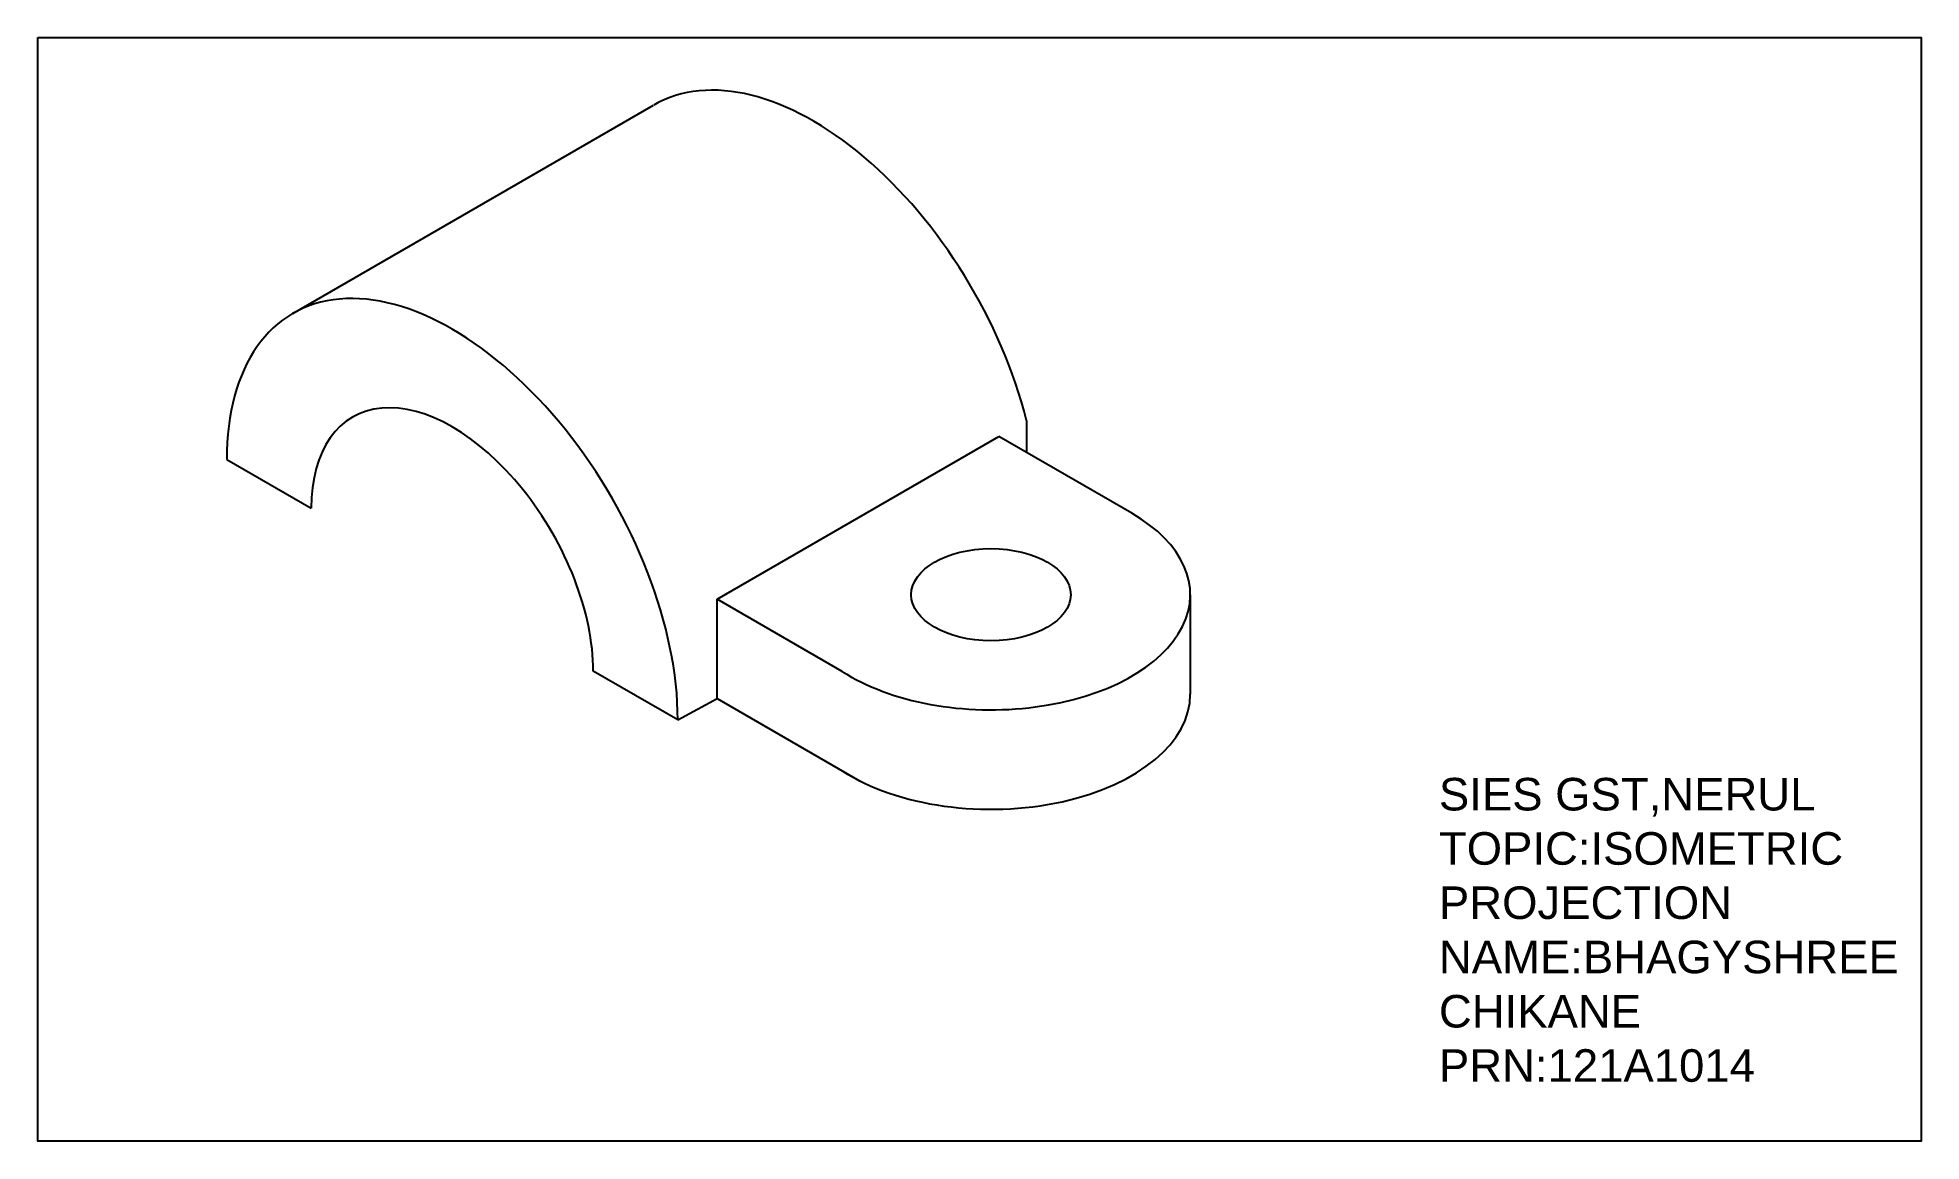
# Model space of a CAD drawing. Header units: millimetres. Extents: x -29 to 260, y -105 to 65.
import ezdxf

# ---------------------------------------------------------------- set-up
doc = ezdxf.new("R2010")
doc.units = ezdxf.units.MM
doc.styles.get("Standard").update_dxf_attribs({"font": 'arial.ttf'})

msp = doc.modelspace()

# ---------------------------------------------------------------- linework, layer by layer
for p, q in [((10.15, 22.43), (65.57, 54.43)), ((122.85, 5.99), (122.85, 1.07)), ((75.32, -21.45), (118.59, 3.53)), ((139.03, -8.27), (118.59, 3.53)), ((0, 0), (12.99, -7.5)), ((75.35, -36.73), (75.32, -21.45)), ((94.55, -32.55), (75.32, -21.45)), ((148, -20.77), (148, -36.05)), ((69.28, -40), (56.29, -32.5)), ((69.28, -40), (75.35, -36.73)), ((75.35, -36.73), (97.2, -49.34))]:
    msp.add_line(p, q)
msp.add_lwpolyline([(-29.04, 64.79), (260.28, 64.79), (260.28, -104.73), (-29.04, -104.73)], close=True)
for centre, major_axis, start_param, end_param in [((90.07, 12), (24.49, -42.43), 7.397486, 9.424778), ((34.64, -20), (24.49, -42.43), 0.785398, 3.926991), ((34.64, -20), (15.31, -26.52), 0.785398, 3.926991), ((117.38, -20.77), (-30.62, 0), 0.729289, 3.926991), ((117.38, -36.05), (-30.62, 0), 0.729289, 3.141593)]:
    msp.add_ellipse(centre, major_axis=major_axis, ratio=0.57735, start_param=start_param, end_param=end_param)
msp.add_ellipse((117.38, -20.77), major_axis=(-12.25, 0), ratio=0.57735)

# ---------------------------------------------------------------- texts
at = {"insert": (186.19, -48.91), "char_height": 5, "attachment_point": 1}
msp.add_mtext_dynamic_manual_height_columns('SIES GST,NERUL\\PTOPIC:ISOMETRIC PROJECTION\\PNAME:BHAGYSHREE CHIKANE\\PPRN:121A1014', width=74.0909, gutter_width=12.5, heights=[0], dxfattribs=at)

doc.saveas('drawing.dxf')
